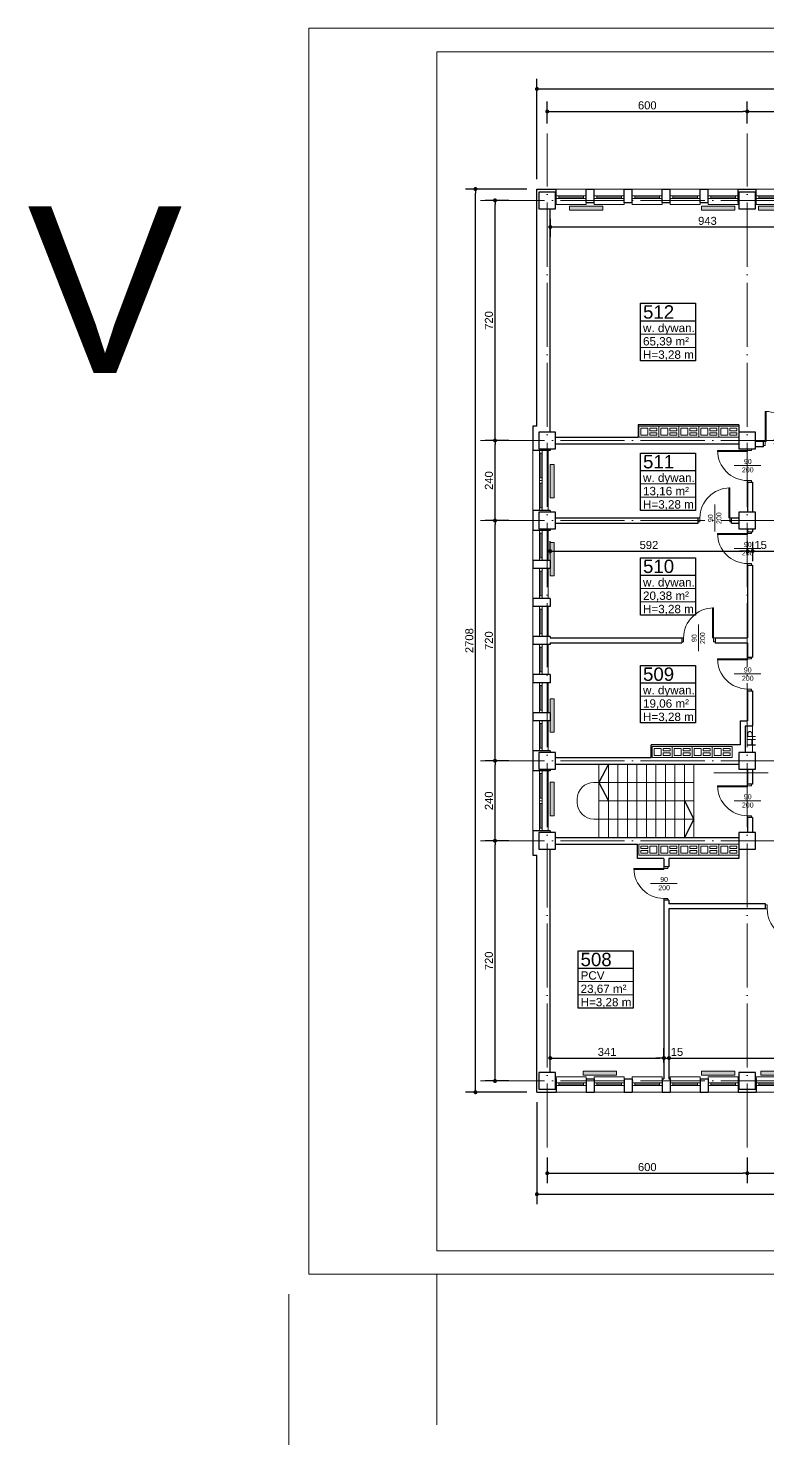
# Model space of a CAD drawing. Header units: millimetres. Extents: x 54 to 8480, y -22812 to 17434.
# Drawn here: x 76 to 2294, y 8628 to 12874 of the extents above; entities that cross this region are included whole.
import ezdxf

# ---------------------------------------------------------------- set-up
doc = ezdxf.new("R2010")
doc.units = ezdxf.units.MM
doc.linetypes.add('ACAD_ISO04W100', pattern=[30, 24, -3, 0, -3])
doc.layers.add('grzejniki', color=104, linetype='Continuous')
doc.layers.add('TABELKI PO UWAGACH', color=5, linetype='Continuous')
for name, color, linetype, lineweight in [('osie', 132, 'ACAD_ISO04W100', 0), ('PLATFORMA', 7, 'Continuous', 0), ('STOLARKA', 97, 'Continuous', 0), ('tabelki', 151, 'Continuous', 0), ('wymiary', 150, 'Continuous', 0)]:
    doc.layers.add(name, color=color, linetype=linetype, lineweight=lineweight)
doc.styles.get("Standard").update_dxf_attribs({"font": 'arial.ttf'})
doc.dimstyles.new('ISO-25', dxfattribs={"dimtxt": 24, "dimasz": 12, "dimexe": 30, "dimexo": 30, "dimgap": 6, "dimtad": 1, "dimdec": 0, "dimtxsty": 'Standard', "dimblk": 'DOT', "dimcen": 2.5, "dimadec": 0, "dimazin": 0, "dimtfac": 1, "dimtdec": 0, "dimtmove": 0, "dimatfit": 3, "dimldrblk": 'DOT', "dimfxl": 1, "dimarcsym": 0})

# ---------------------------------------------------------------- blocks, each defined once
blk = doc.blocks.new('A$C13771EA7')
at = {"color": 132, "linetype": 'ACAD_ISO04W100', "lineweight": 0, "ltscale": 8}
for p, q in [((31, -2874), (31, 166)), ((631, -2874), (631, 166)), ((1231, -2874), (1231, 166)), ((1831, -2874), (1831, 166)), ((2431, -2874), (2431, 166)), ((3031, -2874), (3031, 166)), ((3511, -2874), (3511, 166)), ((4111, -2874), (4111, 166)), ((-169, -34), (4311, -34)), ((-169, -754), (4311, -754)), ((-169, -994), (3231, -994)), ((3311, -1354), (4311, -1354)), ((-169, -1714), (3231, -1714)), ((-169, -1954), (4311, -1954)), ((-169, -2674), (4311, -2674))]:
    blk.add_line(p, q, dxfattribs=at)
blk = doc.blocks.new('A$C4DC22848')
at = {"layer": 'STOLARKA', "lineweight": 0}
for p, q in [((0, 0), (90, 0)), ((0, -40), (0, -46)), ((8, -24), (82, -24)), ((90, -46), (90, -40)), ((0, -46), (90, -46))]:
    blk.add_line(p, q, dxfattribs=at)
for points in [[(0, -20), (90, -20), (90, -28), (0, -28)], [(0, -28), (8, -28), (8, -20), (0, -20)], [(82, -28), (90, -28), (90, -20), (82, -20)]]:
    blk.add_lwpolyline(points, close=True, dxfattribs=at)
blk = doc.blocks.new('A$C326D3F87')
at = {"layer": 'STOLARKA', "lineweight": 0}
blk.add_line((50, -40), (50, 40), dxfattribs=at)
for points in [[(5, 0), (8, 0), (8, 90), (5, 90)], [(0, -12), (5, -12), (5, 0), (0, 0)], [(95, -12), (100, -12), (100, 0), (95, 0)]]:
    blk.add_lwpolyline(points, close=True, dxfattribs=at)
blk.add_arc((5, 0), 90, 0, 90, dxfattribs=at)
at = {"layer": 'STOLARKA', "lineweight": 0, "insert": (30.4, -37.7), "char_height": 15, "width": 74.399, "attachment_point": 1, "rotation": 90}
blk.add_mtext('\\pxqc;90\\P200', dxfattribs=at)
blk = doc.blocks.new('A$C2F3E3BB6')
at = {"layer": 'STOLARKA', "lineweight": 0}
for p, q in [((0, 40), (180, 40)), ((0, 0), (0, -6)), ((8, 16), (82, 16)), ((98, 16), (172, 16)), ((180, -6), (180, 0)), ((0, -6), (180, -6))]:
    blk.add_line(p, q, dxfattribs=at)
for points in [[(0, 20), (180, 20), (180, 12), (0, 12)], [(0, 12), (8, 12), (8, 20), (0, 20)], [(82, 12), (90, 12), (90, 20), (82, 20)], [(98, 12), (90, 12), (90, 20), (98, 20)], [(172, 12), (180, 12), (180, 20), (172, 20)]]:
    blk.add_lwpolyline(points, close=True, dxfattribs=at)
blk = doc.blocks.new('A$C1D836454')
at = {"color": 82, "lineweight": 0}
for points in [[(0, -16.5), (60, -16.5), (60, 16.5), (0, 16.5)], [(6, -10.5), (27, -10.5), (27, 10.5), (6, 10.5)], [(33, 3), (54, 3), (54, 10.5), (33, 10.5)], [(33, -3), (54, -3), (54, -10.5), (33, -10.5)]]:
    blk.add_lwpolyline(points, close=True, dxfattribs=at)
blk = doc.blocks.new('_Dot')
at = {"color": 0, "linetype": 'ByBlock', "lineweight": -2}
blk.add_line((-0.5, 0), (-1, 0), dxfattribs=at)
at = {"color": 0, "linetype": 'ByBlock', "lineweight": 0, "const_width": 0.5}
blk.add_lwpolyline([(-0.25, 0, 1), (0.25, 0, 1)], format="xyb", close=True, dxfattribs=at)
blk = doc.blocks.new('*D62')
at = {"layer": 'Defpoints', "color": 0, "linetype": 'Continuous', "lineweight": 0}
for p in [(2232.6, 12625.2), (1632.6, 12558.7), (2232.6, 12558.7)]:
    blk.add_point(p, dxfattribs=at)
at = {"layer": 'wymiary', "color": 0, "linetype": 'Continuous', "lineweight": -2}
for p, q in [((1632.6, 12588.7), (1632.6, 12655.2)), ((2232.6, 12588.7), (2232.6, 12655.2)), ((1644.6, 12625.2), (2220.6, 12625.2))]:
    blk.add_line(p, q, dxfattribs=at)
at = {"layer": 'wymiary', "color": 0, "linetype": 'Continuous', "lineweight": -2, "xscale": 12, "yscale": 12, "zscale": 12, "rotation": 180}
blk.add_blockref('_Dot', (1632.6, 12625.2), dxfattribs=at)
at = {"layer": 'wymiary', "color": 0, "linetype": 'Continuous', "lineweight": -2, "xscale": 12, "yscale": 12, "zscale": 12}
blk.add_blockref('_Dot', (2232.6, 12625.2), dxfattribs=at)
at = {"layer": 'wymiary', "color": 0, "linetype": 'Continuous', "lineweight": 0, "insert": (1932.6, 12643.4), "char_height": 24, "attachment_point": 5}
blk.add_mtext('600', dxfattribs=at)
blk = doc.blocks.new('*D63')
at = {"layer": 'Defpoints', "color": 0, "linetype": 'Continuous', "lineweight": 0}
for p in [(2832.6, 12625.2), (2232.6, 12558.7), (2832.6, 12558.7)]:
    blk.add_point(p, dxfattribs=at)
at = {"layer": 'wymiary', "color": 0, "linetype": 'Continuous', "lineweight": -2}
for p, q in [((2232.6, 12588.7), (2232.6, 12655.2)), ((2832.6, 12588.7), (2832.6, 12655.2)), ((2244.6, 12625.2), (2820.6, 12625.2))]:
    blk.add_line(p, q, dxfattribs=at)
at = {"layer": 'wymiary', "color": 0, "linetype": 'Continuous', "lineweight": -2, "xscale": 12, "yscale": 12, "zscale": 12, "rotation": 180}
blk.add_blockref('_Dot', (2232.6, 12625.2), dxfattribs=at)
at = {"layer": 'wymiary', "color": 0, "linetype": 'Continuous', "lineweight": -2, "xscale": 12, "yscale": 12, "zscale": 12}
blk.add_blockref('_Dot', (2832.6, 12625.2), dxfattribs=at)
at = {"layer": 'wymiary', "color": 0, "linetype": 'Continuous', "lineweight": 0, "insert": (2532.6, 12643.4), "char_height": 24, "attachment_point": 5}
blk.add_mtext('600', dxfattribs=at)
blk = doc.blocks.new('*D69')
at = {"layer": 'Defpoints', "color": 0, "linetype": 'Continuous', "lineweight": 0}
for p in [(1475.9, 10438.7), (1547.6, 10438.7), (1547.6, 9718.7)]:
    blk.add_point(p, dxfattribs=at)
at = {"layer": 'wymiary', "color": 0, "linetype": 'Continuous', "lineweight": -2}
for p, q in [((1517.6, 10438.7), (1445.9, 10438.7)), ((1475.9, 9730.7), (1475.9, 10426.7)), ((1517.6, 9718.7), (1445.9, 9718.7))]:
    blk.add_line(p, q, dxfattribs=at)
at = {"layer": 'wymiary', "color": 0, "linetype": 'Continuous', "lineweight": -2, "xscale": 12, "yscale": 12, "zscale": 12}
for p, rotation in [((1475.9, 10438.7), 90), ((1475.9, 9718.7), 270)]:
    blk.add_blockref('_Dot', p, dxfattribs=dict(at, rotation=rotation))
at = {"layer": 'wymiary', "color": 0, "linetype": 'Continuous', "lineweight": 0, "insert": (1457.6, 10078.7), "char_height": 24, "attachment_point": 5, "rotation": 90}
blk.add_mtext('720', dxfattribs=at)
blk = doc.blocks.new('*D70')
at = {"layer": 'Defpoints', "color": 0, "linetype": 'Continuous', "lineweight": 0}
for p in [(1475.9, 10678.7), (1547.6, 10678.7), (1547.6, 10438.7)]:
    blk.add_point(p, dxfattribs=at)
at = {"layer": 'wymiary', "color": 0, "linetype": 'Continuous', "lineweight": -2}
for p, q in [((1517.6, 10678.7), (1445.9, 10678.7)), ((1475.9, 10450.7), (1475.9, 10666.7)), ((1517.6, 10438.7), (1445.9, 10438.7))]:
    blk.add_line(p, q, dxfattribs=at)
at = {"layer": 'wymiary', "color": 0, "linetype": 'Continuous', "lineweight": -2, "xscale": 12, "yscale": 12, "zscale": 12}
for p, rotation in [((1475.9, 10678.7), 90), ((1475.9, 10438.7), 270)]:
    blk.add_blockref('_Dot', p, dxfattribs=dict(at, rotation=rotation))
at = {"layer": 'wymiary', "color": 0, "linetype": 'Continuous', "lineweight": 0, "insert": (1457.6, 10558.7), "char_height": 24, "attachment_point": 5, "rotation": 90}
blk.add_mtext('240', dxfattribs=at)
blk = doc.blocks.new('*D71')
at = {"layer": 'Defpoints', "color": 0, "linetype": 'Continuous', "lineweight": 0}
for p in [(1475.9, 11398.7), (1547.6, 11398.7), (1547.6, 10678.7)]:
    blk.add_point(p, dxfattribs=at)
at = {"layer": 'wymiary', "color": 0, "linetype": 'Continuous', "lineweight": -2}
for p, q in [((1517.6, 11398.7), (1445.9, 11398.7)), ((1475.9, 10690.7), (1475.9, 11386.7)), ((1517.6, 10678.7), (1445.9, 10678.7))]:
    blk.add_line(p, q, dxfattribs=at)
at = {"layer": 'wymiary', "color": 0, "linetype": 'Continuous', "lineweight": -2, "xscale": 12, "yscale": 12, "zscale": 12}
for p, rotation in [((1475.9, 11398.7), 90), ((1475.9, 10678.7), 270)]:
    blk.add_blockref('_Dot', p, dxfattribs=dict(at, rotation=rotation))
at = {"layer": 'wymiary', "color": 0, "linetype": 'Continuous', "lineweight": 0, "insert": (1457.6, 11038.7), "char_height": 24, "attachment_point": 5, "rotation": 90}
blk.add_mtext('720', dxfattribs=at)
blk = doc.blocks.new('*D45')
at = {"layer": 'Defpoints', "color": 0, "linetype": 'Continuous', "lineweight": 0}
for p in [(1475.9, 11638.7), (1547.6, 11638.7), (1547.6, 11398.7)]:
    blk.add_point(p, dxfattribs=at)
at = {"layer": 'wymiary', "color": 0, "linetype": 'Continuous', "lineweight": -2}
for p, q in [((1517.6, 11638.7), (1445.9, 11638.7)), ((1475.9, 11410.7), (1475.9, 11626.7)), ((1517.6, 11398.7), (1445.9, 11398.7))]:
    blk.add_line(p, q, dxfattribs=at)
at = {"layer": 'wymiary', "color": 0, "linetype": 'Continuous', "lineweight": -2, "xscale": 12, "yscale": 12, "zscale": 12}
for p, rotation in [((1475.9, 11638.7), 90), ((1475.9, 11398.7), 270)]:
    blk.add_blockref('_Dot', p, dxfattribs=dict(at, rotation=rotation))
at = {"layer": 'wymiary', "color": 0, "linetype": 'Continuous', "lineweight": 0, "insert": (1457.6, 11518.7), "char_height": 24, "attachment_point": 5, "rotation": 90}
blk.add_mtext('240', dxfattribs=at)
blk = doc.blocks.new('*D46')
at = {"layer": 'Defpoints', "color": 0, "linetype": 'Continuous', "lineweight": 0}
for p in [(1475.9, 12358.7), (1547.6, 12358.7), (1547.6, 11638.7)]:
    blk.add_point(p, dxfattribs=at)
at = {"layer": 'wymiary', "color": 0, "linetype": 'Continuous', "lineweight": -2}
for p, q in [((1517.6, 12358.7), (1445.9, 12358.7)), ((1475.9, 11650.7), (1475.9, 12346.7)), ((1517.6, 11638.7), (1445.9, 11638.7))]:
    blk.add_line(p, q, dxfattribs=at)
at = {"layer": 'wymiary', "color": 0, "linetype": 'Continuous', "lineweight": -2, "xscale": 12, "yscale": 12, "zscale": 12}
for p, rotation in [((1475.9, 12358.7), 90), ((1475.9, 11638.7), 270)]:
    blk.add_blockref('_Dot', p, dxfattribs=dict(at, rotation=rotation))
at = {"layer": 'wymiary', "color": 0, "linetype": 'Continuous', "lineweight": 0, "insert": (1457.6, 11998.7), "char_height": 24, "attachment_point": 5, "rotation": 90}
blk.add_mtext('720', dxfattribs=at)
blk = doc.blocks.new('*D51')
at = {"layer": 'Defpoints', "color": 0, "linetype": 'Continuous', "lineweight": 0}
for p in [(1632.6, 9518.7), (2232.6, 9518.7), (2232.6, 9441.9)]:
    blk.add_point(p, dxfattribs=at)
at = {"layer": 'wymiary', "color": 0, "linetype": 'Continuous', "lineweight": -2}
for p, q in [((1632.6, 9488.7), (1632.6, 9411.9)), ((2232.6, 9488.7), (2232.6, 9411.9)), ((1644.6, 9441.9), (2220.6, 9441.9))]:
    blk.add_line(p, q, dxfattribs=at)
at = {"layer": 'wymiary', "color": 0, "linetype": 'Continuous', "lineweight": -2, "xscale": 12, "yscale": 12, "zscale": 12, "rotation": 180}
blk.add_blockref('_Dot', (1632.6, 9441.9), dxfattribs=at)
at = {"layer": 'wymiary', "color": 0, "linetype": 'Continuous', "lineweight": -2, "xscale": 12, "yscale": 12, "zscale": 12}
blk.add_blockref('_Dot', (2232.6, 9441.9), dxfattribs=at)
at = {"layer": 'wymiary', "color": 0, "linetype": 'Continuous', "lineweight": 0, "insert": (1932.6, 9460.2), "char_height": 24, "attachment_point": 5}
blk.add_mtext('600', dxfattribs=at)
blk = doc.blocks.new('*D52')
at = {"layer": 'Defpoints', "color": 0, "linetype": 'Continuous', "lineweight": 0}
for p in [(2232.6, 9518.7), (2832.6, 9518.7), (2832.6, 9441.9)]:
    blk.add_point(p, dxfattribs=at)
at = {"layer": 'wymiary', "color": 0, "linetype": 'Continuous', "lineweight": -2}
for p, q in [((2232.6, 9488.7), (2232.6, 9411.9)), ((2832.6, 9488.7), (2832.6, 9411.9)), ((2244.6, 9441.9), (2820.6, 9441.9))]:
    blk.add_line(p, q, dxfattribs=at)
at = {"layer": 'wymiary', "color": 0, "linetype": 'Continuous', "lineweight": -2, "xscale": 12, "yscale": 12, "zscale": 12, "rotation": 180}
blk.add_blockref('_Dot', (2232.6, 9441.9), dxfattribs=at)
at = {"layer": 'wymiary', "color": 0, "linetype": 'Continuous', "lineweight": -2, "xscale": 12, "yscale": 12, "zscale": 12}
blk.add_blockref('_Dot', (2832.6, 9441.9), dxfattribs=at)
at = {"layer": 'wymiary', "color": 0, "linetype": 'Continuous', "lineweight": 0, "insert": (2532.6, 9460.2), "char_height": 24, "attachment_point": 5}
blk.add_mtext('600', dxfattribs=at)
blk = doc.blocks.new('*D58')
at = {"layer": 'Defpoints', "color": 0, "linetype": 'Continuous', "lineweight": 0}
for p in [(1601.6, 9684.7), (5743.6, 9684.7), (5743.6, 9379)]:
    blk.add_point(p, dxfattribs=at)
at = {"layer": 'wymiary', "color": 0, "linetype": 'Continuous', "lineweight": -2}
for p, q in [((1601.6, 9654.7), (1601.6, 9349)), ((5743.6, 9654.7), (5743.6, 9349)), ((1613.6, 9379), (5731.6, 9379))]:
    blk.add_line(p, q, dxfattribs=at)
at = {"layer": 'wymiary', "color": 0, "linetype": 'Continuous', "lineweight": -2, "xscale": 12, "yscale": 12, "zscale": 12, "rotation": 180}
blk.add_blockref('_Dot', (1601.6, 9379), dxfattribs=at)
at = {"layer": 'wymiary', "color": 0, "linetype": 'Continuous', "lineweight": -2, "xscale": 12, "yscale": 12, "zscale": 12}
blk.add_blockref('_Dot', (5743.6, 9379), dxfattribs=at)
at = {"layer": 'wymiary', "color": 0, "linetype": 'Continuous', "lineweight": 0, "insert": (3672.6, 9397.1), "char_height": 24, "attachment_point": 5}
blk.add_mtext('4142', dxfattribs=at)
blk = doc.blocks.new('*D60')
at = {"layer": 'Defpoints', "color": 0, "linetype": 'Continuous', "lineweight": 0}
for p in [(5743.6, 12692.8), (1601.6, 12392.7), (5743.6, 12392.7)]:
    blk.add_point(p, dxfattribs=at)
at = {"layer": 'wymiary', "color": 0, "linetype": 'Continuous', "lineweight": -2}
for p, q in [((1601.6, 12422.7), (1601.6, 12722.8)), ((5743.6, 12422.7), (5743.6, 12722.8)), ((1613.6, 12692.8), (5731.6, 12692.8))]:
    blk.add_line(p, q, dxfattribs=at)
at = {"layer": 'wymiary', "color": 0, "linetype": 'Continuous', "lineweight": -2, "xscale": 12, "yscale": 12, "zscale": 12, "rotation": 180}
blk.add_blockref('_Dot', (1601.6, 12692.8), dxfattribs=at)
at = {"layer": 'wymiary', "color": 0, "linetype": 'Continuous', "lineweight": -2, "xscale": 12, "yscale": 12, "zscale": 12}
blk.add_blockref('_Dot', (5743.6, 12692.8), dxfattribs=at)
at = {"layer": 'wymiary', "color": 0, "linetype": 'Continuous', "lineweight": 0, "insert": (3672.6, 12710.9), "char_height": 24, "attachment_point": 5}
blk.add_mtext('4142', dxfattribs=at)
blk = doc.blocks.new('*D61')
at = {"layer": 'Defpoints', "color": 0, "linetype": 'Continuous', "lineweight": 0}
for p in [(1417.2, 12392.7), (1601.6, 12392.7), (1601.6, 9684.7)]:
    blk.add_point(p, dxfattribs=at)
at = {"layer": 'wymiary', "color": 0, "linetype": 'Continuous', "lineweight": -2}
for p, q in [((1571.6, 12392.7), (1387.2, 12392.7)), ((1417.2, 9696.7), (1417.2, 12380.7)), ((1571.6, 9684.7), (1387.2, 9684.7))]:
    blk.add_line(p, q, dxfattribs=at)
at = {"layer": 'wymiary', "color": 0, "linetype": 'Continuous', "lineweight": -2, "xscale": 12, "yscale": 12, "zscale": 12}
for p, rotation in [((1417.2, 12392.7), 90), ((1417.2, 9684.7), 270)]:
    blk.add_blockref('_Dot', p, dxfattribs=dict(at, rotation=rotation))
at = {"layer": 'wymiary', "color": 0, "linetype": 'Continuous', "lineweight": 0, "insert": (1398.9, 11038.7), "char_height": 24, "attachment_point": 5, "rotation": 90}
blk.add_mtext('2708', dxfattribs=at)
blk = doc.blocks.new('*D345')
at = {"layer": 'Defpoints', "color": 0, "linetype": 'Continuous', "lineweight": 0}
for p in [(1641.6, 12333.7), (2584.6, 12333.7), (2584.6, 12278.9)]:
    blk.add_point(p, dxfattribs=at)
at = {"layer": 'wymiary', "color": 0, "linetype": 'Continuous', "lineweight": -2}
for p, q in [((1641.6, 12303.7), (1641.6, 12248.9)), ((1653.6, 12278.9), (2572.6, 12278.9)), ((2584.6, 12303.7), (2584.6, 12248.9))]:
    blk.add_line(p, q, dxfattribs=at)
at = {"layer": 'wymiary', "color": 0, "linetype": 'Continuous', "lineweight": -2, "xscale": 12, "yscale": 12, "zscale": 12, "rotation": 180}
blk.add_blockref('_Dot', (1641.6, 12278.9), dxfattribs=at)
at = {"layer": 'wymiary', "color": 0, "linetype": 'Continuous', "lineweight": -2, "xscale": 12, "yscale": 12, "zscale": 12}
blk.add_blockref('_Dot', (2584.6, 12278.9), dxfattribs=at)
at = {"layer": 'wymiary', "color": 0, "linetype": 'Continuous', "lineweight": 0, "insert": (2113.1, 12297.1), "char_height": 24, "attachment_point": 5}
blk.add_mtext('943', dxfattribs=at)
blk = doc.blocks.new('*D414')
at = {"layer": 'Defpoints', "color": 0, "linetype": 'Continuous', "lineweight": 0}
for p in [(1982.6, 9787.2), (1641.6, 9743.7), (1982.6, 9743.7)]:
    blk.add_point(p, dxfattribs=at)
at = {"layer": 'wymiary', "color": 0, "linetype": 'Continuous', "lineweight": -2}
for p, q in [((1641.6, 9773.7), (1641.6, 9817.2)), ((1982.6, 9773.7), (1982.6, 9817.2)), ((1653.6, 9787.2), (1970.6, 9787.2))]:
    blk.add_line(p, q, dxfattribs=at)
at = {"layer": 'wymiary', "color": 0, "linetype": 'Continuous', "lineweight": -2, "xscale": 12, "yscale": 12, "zscale": 12, "rotation": 180}
blk.add_blockref('_Dot', (1641.6, 9787.2), dxfattribs=at)
at = {"layer": 'wymiary', "color": 0, "linetype": 'Continuous', "lineweight": -2, "xscale": 12, "yscale": 12, "zscale": 12}
blk.add_blockref('_Dot', (1982.6, 9787.2), dxfattribs=at)
at = {"layer": 'wymiary', "color": 0, "linetype": 'Continuous', "lineweight": 0, "insert": (1812.1, 9805.5), "char_height": 24, "attachment_point": 5}
blk.add_mtext('341', dxfattribs=at)
blk = doc.blocks.new('*D415')
at = {"layer": 'Defpoints', "color": 0, "linetype": 'Continuous', "lineweight": 0}
for p in [(1997.6, 9787.2), (1997.6, 9787.2), (1982.6, 9743.7)]:
    blk.add_point(p, dxfattribs=at)
at = {"layer": 'wymiary', "color": 0, "linetype": 'Continuous', "lineweight": -2}
for p, q in [((1982.6, 9773.7), (1982.6, 9817.2)), ((1970.6, 9787.2), (1958.6, 9787.2)), ((1982.6, 9787.2), (1997.6, 9787.2)), ((2009.6, 9787.2), (2021.6, 9787.2))]:
    blk.add_line(p, q, dxfattribs=at)
at = {"layer": 'wymiary', "color": 0, "linetype": 'Continuous', "lineweight": -2, "xscale": 12, "yscale": 12, "zscale": 12}
blk.add_blockref('_Dot', (1982.6, 9787.2), dxfattribs=at)
at = {"layer": 'wymiary', "color": 0, "linetype": 'Continuous', "lineweight": -2, "xscale": 12, "yscale": 12, "zscale": 12, "rotation": 180}
blk.add_blockref('_Dot', (1997.6, 9787.2), dxfattribs=at)
at = {"layer": 'wymiary', "color": 0, "linetype": 'Continuous', "lineweight": 0, "insert": (2021.6, 9805.5), "char_height": 24, "attachment_point": 5}
blk.add_mtext('15', dxfattribs=at)
blk = doc.blocks.new('*D416')
at = {"layer": 'Defpoints', "color": 0, "linetype": 'Continuous', "lineweight": 0}
for p in [(1997.6, 9787.2), (2825.1, 9787.2), (2825.1, 9787.2)]:
    blk.add_point(p, dxfattribs=at)
at = {"layer": 'wymiary', "color": 0, "linetype": 'Continuous', "lineweight": -2}
blk.add_line((2009.6, 9787.2), (2813.1, 9787.2), dxfattribs=at)
at = {"layer": 'wymiary', "color": 0, "linetype": 'Continuous', "lineweight": -2, "xscale": 12, "yscale": 12, "zscale": 12, "rotation": 180}
blk.add_blockref('_Dot', (1997.6, 9787.2), dxfattribs=at)
at = {"layer": 'wymiary', "color": 0, "linetype": 'Continuous', "lineweight": -2, "xscale": 12, "yscale": 12, "zscale": 12}
blk.add_blockref('_Dot', (2825.1, 9787.2), dxfattribs=at)
at = {"layer": 'wymiary', "color": 0, "linetype": 'Continuous', "lineweight": 0, "insert": (2411.3, 9805.5), "char_height": 24, "attachment_point": 5}
blk.add_mtext('828', dxfattribs=at)
blk = doc.blocks.new('*D549')
at = {"layer": 'Defpoints', "color": 0, "linetype": 'Continuous', "lineweight": 0}
for p in [(2233.6, 11307.1), (1641.6, 11266.7), (2233.6, 11264.7)]:
    blk.add_point(p, dxfattribs=at)
at = {"layer": 'wymiary', "color": 0, "linetype": 'Continuous', "lineweight": -2}
for p, q in [((1641.6, 11296.7), (1641.6, 11337.1)), ((1653.6, 11307.1), (2221.6, 11307.1)), ((2233.6, 11294.7), (2233.6, 11337.1))]:
    blk.add_line(p, q, dxfattribs=at)
at = {"layer": 'wymiary', "color": 0, "linetype": 'Continuous', "lineweight": -2, "xscale": 12, "yscale": 12, "zscale": 12, "rotation": 180}
blk.add_blockref('_Dot', (1641.6, 11307.1), dxfattribs=at)
at = {"layer": 'wymiary', "color": 0, "linetype": 'Continuous', "lineweight": -2, "xscale": 12, "yscale": 12, "zscale": 12}
blk.add_blockref('_Dot', (2233.6, 11307.1), dxfattribs=at)
at = {"layer": 'wymiary', "color": 0, "linetype": 'Continuous', "lineweight": 0, "insert": (1937.6, 11325.4), "char_height": 24, "attachment_point": 5}
blk.add_mtext('592', dxfattribs=at)
blk = doc.blocks.new('*D550')
at = {"layer": 'Defpoints', "color": 0, "linetype": 'Continuous', "lineweight": 0}
for p in [(2248.6, 11364.7), (2248.6, 11307.1), (2233.6, 11264.7)]:
    blk.add_point(p, dxfattribs=at)
at = {"layer": 'wymiary', "color": 0, "linetype": 'Continuous', "lineweight": -2}
for p, q in [((2221.6, 11307.1), (2209.6, 11307.1)), ((2233.6, 11294.7), (2233.6, 11337.1)), ((2233.6, 11307.1), (2248.6, 11307.1)), ((2248.6, 11334.7), (2248.6, 11277.1)), ((2260.6, 11307.1), (2272.6, 11307.1))]:
    blk.add_line(p, q, dxfattribs=at)
at = {"layer": 'wymiary', "color": 0, "linetype": 'Continuous', "lineweight": -2, "xscale": 12, "yscale": 12, "zscale": 12}
blk.add_blockref('_Dot', (2233.6, 11307.1), dxfattribs=at)
at = {"layer": 'wymiary', "color": 0, "linetype": 'Continuous', "lineweight": -2, "xscale": 12, "yscale": 12, "zscale": 12, "rotation": 180}
blk.add_blockref('_Dot', (2248.6, 11307.1), dxfattribs=at)
at = {"layer": 'wymiary', "color": 0, "linetype": 'Continuous', "lineweight": 0, "insert": (2272.6, 11325.4), "char_height": 24, "attachment_point": 5}
blk.add_mtext('15', dxfattribs=at)
blk = doc.blocks.new('*D551')
at = {"layer": 'Defpoints', "color": 0, "linetype": 'Continuous', "lineweight": 0}
for p in [(2248.6, 11364.7), (2452.6, 11307.1), (2452.6, 11307.1)]:
    blk.add_point(p, dxfattribs=at)
at = {"layer": 'wymiary', "color": 0, "linetype": 'Continuous', "lineweight": -2}
for p, q in [((2248.6, 11334.7), (2248.6, 11277.1)), ((2260.6, 11307.1), (2440.6, 11307.1))]:
    blk.add_line(p, q, dxfattribs=at)
at = {"layer": 'wymiary', "color": 0, "linetype": 'Continuous', "lineweight": -2, "xscale": 12, "yscale": 12, "zscale": 12, "rotation": 180}
blk.add_blockref('_Dot', (2248.6, 11307.1), dxfattribs=at)
at = {"layer": 'wymiary', "color": 0, "linetype": 'Continuous', "lineweight": -2, "xscale": 12, "yscale": 12, "zscale": 12}
blk.add_blockref('_Dot', (2452.6, 11307.1), dxfattribs=at)
at = {"layer": 'wymiary', "color": 0, "linetype": 'Continuous', "lineweight": 0, "insert": (2350.6, 11325.4), "char_height": 24, "attachment_point": 5}
blk.add_mtext('204', dxfattribs=at)
blk = doc.blocks.new('A$C508466D2')
at = {"layer": 'grzejniki', "linetype": 'Continuous', "lineweight": 0}
blk.add_hatch(color=256, dxfattribs=at).paths.add_polyline_path([(-50, -12), (50, -12), (50, 0), (-50, 0)])
blk.add_lwpolyline([(-50, -12), (50, -12), (50, 0), (-50, 0)], close=True, dxfattribs=at)

msp = doc.modelspace()

# ---------------------------------------------------------------- linework, layer by layer
at = {"lineweight": 30}
for p, q in [((1601.6, 12392.7), (1659.6, 12392.7)), ((1601.6, 11681.7), (1601.6, 12392.7)), ((1659.6, 12352.7), (1659.6, 12392.7)), ((1749.6, 12352.7), (1749.6, 12392.7)), ((1749.6, 12392.7), (1773.6, 12392.7)), ((1773.6, 12352.7), (1773.6, 12392.7)), ((1863.6, 12392.7), (1887.6, 12392.7)), ((1863.6, 12352.7), (1863.6, 12392.7)), ((1887.6, 12352.7), (1887.6, 12392.7)), ((1977.6, 12392.7), (2001.6, 12392.7)), ((1977.6, 12352.7), (1977.6, 12392.7)), ((2001.6, 12352.7), (2001.6, 12392.7)), ((2091.6, 12392.7), (2115.6, 12392.7)), ((2091.6, 12352.7), (2091.6, 12392.7)), ((2115.6, 12352.7), (2115.6, 12392.7)), ((2205.6, 12352.7), (2205.6, 12392.7)), ((2205.6, 12392.7), (2259.6, 12392.7)), ((2259.6, 12352.7), (2259.6, 12392.7)), ((1641.6, 11663.7), (1641.6, 12333.7)), ((1659.6, 12352.7), (1657.6, 12352.7)), ((1749.6, 12352.7), (1773.6, 12352.7)), ((1863.6, 12352.7), (1887.6, 12352.7)), ((1977.6, 12352.7), (2001.6, 12352.7)), ((2091.6, 12352.7), (2115.6, 12352.7)), ((2205.6, 12352.7), (2207.6, 12352.7)), ((2259.6, 12352.7), (2257.6, 12352.7)), ((1601.6, 11681.7), (1589.6, 11681.7)), ((1589.6, 11681.7), (1589.6, 11608.7)), ((2207.6, 11686.2), (1905.6, 11686.2)), ((1905.6, 11686.2), (1905.6, 11648.7)), ((2207.6, 11686.2), (2207.6, 11663.7)), ((1657.6, 11648.7), (1905.6, 11648.7)), ((2281.6, 11635.7), (2257.6, 11635.7)), ((2281.6, 11619.7), (2281.6, 11635.7)), ((1641.6, 11608.7), (1589.6, 11608.7)), ((1641.6, 11613.7), (1641.6, 11608.7)), ((1657.6, 11628.7), (2207.6, 11628.7)), ((2281.6, 11619.7), (2257.6, 11619.7)), ((2233.6, 11513.7), (2233.6, 11423.7)), ((2233.6, 11513.7), (2248.6, 11513.7)), ((2248.6, 11513.7), (2248.6, 11423.7)), ((1589.6, 11428.7), (1589.6, 11368.7)), ((1641.6, 11428.7), (1589.6, 11428.7)), ((1641.6, 11428.7), (1641.6, 11423.7)), ((1657.6, 11406.4), (2085.6, 11406.4)), ((1657.6, 11391), (2085.6, 11391)), ((2085.6, 11391), (2085.6, 11406.4)), ((2185.6, 11391), (2185.6, 11406.4)), ((2185.6, 11406.4), (2207.6, 11406.4)), ((2185.6, 11391), (2207.6, 11391)), ((1641.6, 11368.7), (1589.6, 11368.7)), ((1641.6, 11373.7), (1641.6, 11368.7)), ((2233.6, 11373.7), (2233.6, 11364.7)), ((2233.6, 11364.7), (2248.6, 11364.7)), ((2248.6, 11373.7), (2248.6, 11364.7)), ((1589.6, 11278.7), (1589.6, 11254.7)), ((1641.6, 11278.7), (1589.6, 11278.7)), ((1641.6, 11254.7), (1589.6, 11254.7)), ((1641.6, 11278.7), (1641.6, 11254.7)), ((2233.6, 11264.7), (2248.6, 11264.7)), ((2233.6, 11264.7), (2233.6, 11046.7)), ((2248.6, 11264.7), (2248.6, 10988.7)), ((1589.6, 11164.7), (1589.6, 11140.7)), ((1641.6, 11164.7), (1589.6, 11164.7)), ((1641.6, 11140.7), (1589.6, 11140.7)), ((1641.6, 11164.7), (1641.6, 11140.7)), ((1589.6, 11050.7), (1589.6, 11026.7)), ((1641.6, 11050.7), (1589.6, 11050.7)), ((1641.6, 11050.7), (1641.6, 11046.7)), ((1641.6, 11046.7), (2036.6, 11046.7)), ((2036.6, 11046.7), (2036.6, 11031.7)), ((2136.6, 11046.7), (2136.6, 11031.7)), ((2136.6, 11046.7), (2233.6, 11046.7)), ((1641.6, 11026.7), (1589.6, 11026.7)), ((1641.6, 11031.7), (2036.6, 11031.7)), ((1641.6, 11031.7), (1641.6, 11026.7)), ((2136.6, 11031.7), (2233.6, 11031.7)), ((2233.6, 11031.7), (2233.6, 10988.7)), ((2233.6, 10988.7), (2248.6, 10988.7)), ((1589.6, 10936.7), (1589.6, 10912.7)), ((1641.6, 10936.7), (1589.6, 10936.7)), ((1641.6, 10936.7), (1641.6, 10912.7)), ((1641.6, 10912.7), (1589.6, 10912.7)), ((2233.6, 10888.7), (2248.6, 10888.7)), ((2233.6, 10888.7), (2233.6, 10798.7)), ((2248.6, 10888.7), (2248.6, 10783.7)), ((1589.6, 10822.7), (1589.6, 10798.7)), ((1641.6, 10822.7), (1589.6, 10822.7)), ((1641.6, 10798.7), (1589.6, 10798.7)), ((1641.6, 10822.7), (1641.6, 10798.7)), ((2211.6, 10798.7), (2211.6, 10726.2)), ((2211.6, 10798.7), (2233.6, 10798.7)), ((2226.6, 10783.7), (2226.6, 10703.7)), ((2226.6, 10783.7), (2248.6, 10783.7)), ((1589.6, 10708.7), (1589.6, 10648.7)), ((1641.6, 10708.7), (1589.6, 10708.7)), ((1641.6, 10708.7), (1641.6, 10703.7)), ((1944.6, 10688.7), (1944.6, 10726.2)), ((2211.6, 10726.2), (1944.6, 10726.2)), ((1657.6, 10688.7), (1944.6, 10688.7)), ((1657.6, 10668.7), (2207.6, 10668.7)), ((1816.1, 10668.7), (1787.6, 10613.7)), ((1641.6, 10648.7), (1589.6, 10648.7)), ((1641.6, 10653.7), (1641.6, 10648.7)), ((2233.6, 10653.7), (2233.6, 10608.7)), ((2248.6, 10653.7), (2248.6, 10608.7)), ((1787.6, 10613.7), (1816.1, 10558.7)), ((2248.6, 10608.7), (2233.6, 10608.7)), ((2044.1, 10558.7), (2072.6, 10503.7)), ((2072.6, 10503.7), (2044.1, 10448.7)), ((2248.6, 10508.7), (2233.6, 10508.7)), ((2233.6, 10508.7), (2233.6, 10463.7)), ((2248.6, 10508.7), (2248.6, 10463.7)), ((1589.6, 10468.7), (1589.6, 10395.7)), ((1641.6, 10468.7), (1589.6, 10468.7)), ((1641.6, 10468.7), (1641.6, 10463.7)), ((1657.6, 10448.7), (2207.6, 10448.7)), ((1641.6, 9743.7), (1641.6, 10413.7)), ((1657.6, 10428.7), (1903.6, 10428.7)), ((1903.6, 10385.7), (1903.6, 10428.7)), ((2207.6, 10413.7), (2207.6, 10385.7)), ((1589.6, 10395.7), (1601.6, 10395.7)), ((1601.6, 9684.7), (1601.6, 10395.7)), ((1982.6, 10385.7), (1903.6, 10385.7)), ((1982.6, 10385.7), (1982.6, 10360.7)), ((1997.6, 10385.7), (1997.6, 10360.7)), ((2207.6, 10385.7), (1997.6, 10385.7)), ((1997.6, 10360.7), (1982.6, 10360.7)), ((1997.6, 10260.7), (1982.6, 10260.7)), ((1982.6, 10260.7), (1982.6, 9724.7)), ((1997.6, 10260.7), (1997.6, 10249.2)), ((2287.6, 10249.2), (1997.6, 10249.2)), ((1997.6, 10234.2), (1997.6, 9724.7)), ((2287.6, 10234.2), (1997.6, 10234.2)), ((2287.6, 10234.2), (2287.6, 10249.2)), ((1659.6, 9724.7), (1657.6, 9724.7)), ((1659.6, 9724.7), (1659.6, 9684.7)), ((1749.6, 9724.7), (1749.6, 9684.7)), ((1749.6, 9724.7), (1773.6, 9724.7)), ((1773.6, 9724.7), (1773.6, 9684.7)), ((1863.6, 9724.7), (1887.6, 9724.7)), ((1863.6, 9724.7), (1863.6, 9684.7)), ((1887.6, 9724.7), (1887.6, 9684.7)), ((1977.6, 9724.7), (1982.6, 9724.7)), ((1977.6, 9724.7), (1977.6, 9684.7)), ((1997.6, 9724.7), (2001.6, 9724.7)), ((2001.6, 9724.7), (2001.6, 9684.7)), ((2091.6, 9724.7), (2115.6, 9724.7)), ((2091.6, 9724.7), (2091.6, 9684.7)), ((2115.6, 9724.7), (2115.6, 9684.7)), ((2205.6, 9724.7), (2205.6, 9684.7)), ((2205.6, 9724.7), (2207.6, 9724.7)), ((2259.6, 9724.7), (2257.6, 9724.7)), ((2259.6, 9724.7), (2259.6, 9684.7)), ((1601.6, 9684.7), (1659.6, 9684.7)), ((1749.6, 9684.7), (1773.6, 9684.7)), ((1863.6, 9684.7), (1887.6, 9684.7)), ((1977.6, 9684.7), (2001.6, 9684.7)), ((2091.6, 9684.7), (2115.6, 9684.7)), ((2205.6, 9684.7), (2259.6, 9684.7))]:
    msp.add_line(p, q, dxfattribs=at)
at = {"lineweight": 0}
for p, q in [((1787.6, 10668.7), (1787.6, 10448.7)), ((1816.1, 10668.7), (1816.1, 10448.7)), ((1844.6, 10668.7), (1844.6, 10448.7)), ((1873.1, 10668.7), (1873.1, 10448.7)), ((1901.6, 10668.7), (1901.6, 10448.7)), ((1930.1, 10668.7), (1930.1, 10448.7)), ((1958.6, 10668.7), (1958.6, 10448.7)), ((1987.1, 10668.7), (1987.1, 10448.7)), ((2015.6, 10668.7), (2015.6, 10448.7)), ((2044.1, 10668.7), (2044.1, 10448.7)), ((2072.6, 10668.7), (2072.6, 10448.7)), ((2072.6, 10613.7), (1772.6, 10613.7)), ((1722.6, 10563.7), (1722.6, 10553.7)), ((1787.6, 10558.7), (2072.6, 10558.7)), ((2072.6, 10503.7), (1772.6, 10503.7))]:
    msp.add_line(p, q, dxfattribs=at)
at = {"lineweight": 30}
for points in [[(1607.6, 12333.7), (1657.6, 12333.7), (1657.6, 12383.7), (1607.6, 12383.7)], [(2207.6, 12333.7), (2257.6, 12333.7), (2257.6, 12383.7), (2207.6, 12383.7)], [(1607.6, 11613.7), (1657.6, 11613.7), (1657.6, 11663.7), (1607.6, 11663.7)], [(1607.6, 11613.7), (1657.6, 11613.7), (1657.6, 11663.7), (1607.6, 11663.7)], [(2207.6, 11613.7), (2257.6, 11613.7), (2257.6, 11663.7), (2207.6, 11663.7)], [(1607.6, 11373.7), (1657.6, 11373.7), (1657.6, 11423.7), (1607.6, 11423.7)], [(1607.6, 11373.7), (1657.6, 11373.7), (1657.6, 11423.7), (1607.6, 11423.7)], [(2207.6, 11373.7), (2257.6, 11373.7), (2257.6, 11423.7), (2207.6, 11423.7)], [(1607.6, 10653.7), (1657.6, 10653.7), (1657.6, 10703.7), (1607.6, 10703.7)], [(1607.6, 10653.7), (1657.6, 10653.7), (1657.6, 10703.7), (1607.6, 10703.7)], [(2207.6, 10653.7), (2257.6, 10653.7), (2257.6, 10703.7), (2207.6, 10703.7)], [(1607.6, 10413.7), (1657.6, 10413.7), (1657.6, 10463.7), (1607.6, 10463.7)], [(1607.6, 10413.7), (1657.6, 10413.7), (1657.6, 10463.7), (1607.6, 10463.7)], [(2207.6, 10413.7), (2257.6, 10413.7), (2257.6, 10463.7), (2207.6, 10463.7)], [(1607.6, 9693.7), (1657.6, 9693.7), (1657.6, 9743.7), (1607.6, 9743.7)], [(2207.6, 9693.7), (2257.6, 9693.7), (2257.6, 9743.7), (2207.6, 9743.7)]]:
    msp.add_lwpolyline(points, close=True, dxfattribs=at)
at = {"lineweight": 0}
for centre, start, end in [((1772.6, 10563.7), 90, 180), ((1772.6, 10553.7), 180, 270)]:
    msp.add_arc(centre, 50, start, end, dxfattribs=at)
at = {"layer": 'PLATFORMA', "color": 7, "lineweight": 0}
for p, q in [((1301.6, 9139.5), (1301.6, 8688.1)), ((857.8, 9079.5), (857.8, 8628.1))]:
    msp.add_line(p, q, dxfattribs=at)
for points in [[(917.8, 9139.5), (7011.6, 9139.5), (7011.6, 12874.5), (917.8, 12874.5)], [(1301.6, 9209.5), (6941.6, 9209.5), (6941.6, 12804.5), (1301.6, 12804.5)]]:
    msp.add_lwpolyline(points, close=True, dxfattribs=at)
at = {"layer": 'PLATFORMA', "color": 1, "linetype": 'Continuous', "lineweight": 0}
msp.add_lwpolyline([(2248.6, 10783.7), (2226.6, 10783.7), (2226.6, 10703.7), (2248.6, 10703.7)], close=True, dxfattribs=at)
at = {"layer": 'STOLARKA', "lineweight": 0}
for p, q in [((2273.6, 11563.7), (2193.6, 11563.7)), ((2135.6, 11366.4), (2135.6, 11446.4)), ((2273.6, 11314.7), (2193.6, 11314.7)), ((2086.6, 11006.7), (2086.6, 11086.7)), ((2273.6, 10938.7), (2193.6, 10938.7)), ((2273.6, 10558.7), (2193.6, 10558.7)), ((2022.6, 10310.7), (1942.6, 10310.7))]:
    msp.add_line(p, q, dxfattribs=at)
for points in [[(2233.6, 11608.7), (2233.6, 11605.7), (2143.6, 11605.7), (2143.6, 11608.7)], [(2245.6, 11613.7), (2245.6, 11608.7), (2233.6, 11608.7), (2233.6, 11613.7)], [(2245.6, 11518.7), (2245.6, 11513.7), (2233.6, 11513.7), (2233.6, 11518.7)], [(2180.6, 11406.4), (2177.6, 11406.4), (2177.6, 11496.4), (2180.6, 11496.4)], [(2090.6, 11394.4), (2085.6, 11394.4), (2085.6, 11406.4), (2090.6, 11406.4)], [(2185.6, 11394.4), (2180.6, 11394.4), (2180.6, 11406.4), (2185.6, 11406.4)], [(2233.6, 11359.7), (2233.6, 11356.7), (2143.6, 11356.7), (2143.6, 11359.7)], [(2245.6, 11364.7), (2245.6, 11359.7), (2233.6, 11359.7), (2233.6, 11364.7)], [(2245.6, 11269.7), (2245.6, 11264.7), (2233.6, 11264.7), (2233.6, 11269.7)], [(2131.6, 11046.7), (2128.6, 11046.7), (2128.6, 11136.7), (2131.6, 11136.7)], [(2041.6, 11034.7), (2036.6, 11034.7), (2036.6, 11046.7), (2041.6, 11046.7)], [(2136.6, 11034.7), (2131.6, 11034.7), (2131.6, 11046.7), (2136.6, 11046.7)], [(2233.6, 10983.7), (2233.6, 10980.7), (2143.6, 10980.7), (2143.6, 10983.7)], [(2245.6, 10988.7), (2245.6, 10983.7), (2233.6, 10983.7), (2233.6, 10988.7)], [(2245.6, 10893.7), (2245.6, 10888.7), (2233.6, 10888.7), (2233.6, 10893.7)], [(2233.6, 10603.7), (2233.6, 10600.7), (2143.6, 10600.7), (2143.6, 10603.7)], [(2245.6, 10608.7), (2245.6, 10603.7), (2233.6, 10603.7), (2233.6, 10608.7)], [(2245.6, 10513.7), (2245.6, 10508.7), (2233.6, 10508.7), (2233.6, 10513.7)], [(1982.6, 10355.7), (1982.6, 10352.7), (1892.6, 10352.7), (1892.6, 10355.7)], [(1994.6, 10360.7), (1994.6, 10355.7), (1982.6, 10355.7), (1982.6, 10360.7)], [(1994.6, 10265.7), (1994.6, 10260.7), (1982.6, 10260.7), (1982.6, 10265.7)], [(2292.6, 10246.2), (2287.6, 10246.2), (2287.6, 10234.2), (2292.6, 10234.2)]]:
    msp.add_lwpolyline(points, close=True, dxfattribs=at)
for centre, start, end in [((2233.6, 11608.7), 180, 270), ((2180.6, 11406.4), 90, 180), ((2233.6, 11359.7), 180, 270), ((2131.6, 11046.7), 90, 180), ((2233.6, 10983.7), 180, 270), ((2233.6, 10603.7), 180, 270), ((1982.6, 10355.7), 180, 270), ((2382.6, 10234.2), 180, 270)]:
    msp.add_arc(centre, 90, start, end, dxfattribs=at)
at = {"layer": 'TABELKI PO UWAGACH', "color": 30, "linetype": 'Continuous', "lineweight": 30}
for p, q in [((1912.7, 11997.6), (2077.6, 11997.6)), ((1912.7, 11548.7), (2077.6, 11548.7)), ((1912.7, 11235), (2077.6, 11235)), ((1912.7, 10911.8), (2077.6, 10911.8)), ((1725.4, 10056.4), (1890.3, 10056.4))]:
    msp.add_line(p, q, dxfattribs=at)
at = {"layer": 'TABELKI PO UWAGACH', "color": 30, "linetype": 'Continuous', "lineweight": 0}
for p, q in [((1912.7, 11957.6), (2077.6, 11957.6)), ((1912.7, 11917.6), (2077.6, 11917.6)), ((1912.7, 11508.7), (2077.6, 11508.7)), ((1912.7, 11468.7), (2077.6, 11468.7)), ((1912.7, 11195), (2077.6, 11195)), ((1912.7, 11155), (2077.6, 11155)), ((1912.7, 10871.8), (2077.6, 10871.8)), ((1912.7, 10831.8), (2077.6, 10831.8)), ((2295, 10642.5), (2132.5, 10642.5)), ((1725.4, 10016.4), (1890.3, 10016.4)), ((1725.4, 9976.4), (1890.3, 9976.4))]:
    msp.add_line(p, q, dxfattribs=at)
at = {"layer": 'TABELKI PO UWAGACH', "color": 30, "linetype": 'Continuous', "lineweight": 30}
for points in [[(1912.7, 12050), (2077.6, 12050), (2077.6, 11877.6), (1912.7, 11877.6)], [(1912.7, 11601.1), (2077.6, 11601.1), (2077.6, 11428.7), (1912.7, 11428.7)], [(1912.7, 11287.3), (2077.6, 11287.3), (2077.6, 11115), (1912.7, 11115)], [(1912.7, 10964.1), (2077.6, 10964.1), (2077.6, 10791.8), (1912.7, 10791.8)], [(1725.4, 10108.7), (1890.3, 10108.7), (1890.3, 9936.4), (1725.4, 9936.4)]]:
    msp.add_lwpolyline(points, close=True, dxfattribs=at)

# ---------------------------------------------------------------- block references
at = {"color": 7, "lineweight": 30}
for p in [(1907.6, 11665.2), (1967.6, 11665.2), (2027.6, 11665.2), (2087.6, 11665.2), (2147.6, 11665.2), (1947.6, 10705.2), (2007.6, 10705.2), (2067.6, 10705.2), (2127.6, 10705.2), (1967.6, 10412.2), (2027.6, 10412.2), (2087.6, 10412.2), (2147.6, 10412.2)]:
    msp.add_blockref('A$C1D836454', p, dxfattribs=at)
at = {"color": 7, "lineweight": 30, "xscale": -1}
msp.add_blockref('A$C1D836454', (1967.6, 10412.2), dxfattribs=at)
at = {"layer": 'grzejniki', "linetype": 'Continuous', "lineweight": 0}
for p in [(1749.6, 12341.7), (2145.5, 12341.7), (2316.6, 12341.7), (1790.6, 9747.7), (2145, 9747.7), (2323.1, 9747.7)]:
    msp.add_blockref('A$C508466D2', p, dxfattribs=at)
at = {"layer": 'grzejniki', "linetype": 'Continuous', "lineweight": 0, "rotation": 90}
for p in [(1641.6, 11516.8), (1641.6, 11283.2), (1641.6, 10814.5), (1641.6, 10563.9)]:
    msp.add_blockref('A$C508466D2', p, dxfattribs=at)
at = {"layer": 'osie', "lineweight": 30}
msp.add_blockref('A$C13771EA7', (1601.6, 12392.7), dxfattribs=at)
at = {"layer": 'STOLARKA', "lineweight": 30}
for name, p in [('A$C4DC22848', (1659.6, 12392.7)), ('A$C4DC22848', (1773.6, 12392.7)), ('A$C4DC22848', (1887.6, 12392.7)), ('A$C4DC22848', (2001.6, 12392.7)), ('A$C4DC22848', (2115.6, 12392.7)), ('A$C4DC22848', (2259.6, 12392.7)), ('A$C326D3F87', (2281.6, 11635.7))]:
    msp.add_blockref(name, p, dxfattribs=at)
at = {"layer": 'STOLARKA', "lineweight": 30, "rotation": 90}
for name, p in [('A$C2F3E3BB6', (1629.6, 11428.7)), ('A$C4DC22848', (1589.6, 11278.7)), ('A$C4DC22848', (1589.6, 11164.7)), ('A$C4DC22848', (1589.6, 11050.7)), ('A$C4DC22848', (1589.6, 10936.7)), ('A$C4DC22848', (1589.6, 10822.7)), ('A$C4DC22848', (1589.6, 10708.7))]:
    msp.add_blockref(name, p, dxfattribs=at)
at = {"layer": 'STOLARKA', "lineweight": 30, "xscale": -1}
for name, p, rotation in [('A$C2F3E3BB6', (1629.6, 10648.7), 90), ('A$C4DC22848', (1659.6, 9684.7), 180), ('A$C4DC22848', (1773.6, 9684.7), 180), ('A$C4DC22848', (1887.6, 9684.7), 180), ('A$C4DC22848', (2001.6, 9684.7), 180), ('A$C4DC22848', (2115.6, 9684.7), 180), ('A$C4DC22848', (2259.6, 9684.7), 180)]:
    msp.add_blockref(name, p, dxfattribs=dict(at, rotation=rotation))

# ---------------------------------------------------------------- texts
at = {"lineweight": 30, "insert": (72.9, 12340.9), "char_height": 500, "width": 798.781, "attachment_point": 1}
msp.add_mtext('{\\C252;V}', dxfattribs=at)
at = {"layer": 'STOLARKA', "lineweight": 0, "char_height": 15, "width": 74.399, "attachment_point": 3}
for insert in [(2271.3, 11583.3), (2271.3, 11334.3), (2271.3, 10958.3), (2271.3, 10578.3), (2020.3, 10330.3)]:
    msp.add_mtext('\\pxqc;90\\P200', dxfattribs=dict(at, insert=insert))
at = {"layer": 'STOLARKA', "lineweight": 0, "char_height": 15, "width": 74.399, "attachment_point": 7, "rotation": 90}
for insert in [(2155.2, 11368.7), (2106.2, 11009)]:
    msp.add_mtext('\\pxqc;90\\P200', dxfattribs=dict(at, insert=insert))
at = {"layer": 'tabelki', "color": 5, "linetype": 'Continuous', "lineweight": 0, "attachment_point": 1}
for s, insert, char_height, width in [('\\pxql;512', (1919.9, 12044.1), 40, 47.056), ('\\pxql;w. dywan.', (1919.9, 11988.7), 25, 194.396), ('\\pxql;65,39 m²', (1919.9, 11948.7), 25, 160.906), ('\\pxql;H=3,28 m', (1919.9, 11908.7), 25, 182.523), ('\\pxql;511', (1919.9, 11595.2), 40, 47.056), ('\\pxql;w. dywan.', (1919.9, 11539.7), 25, 229.062), ('\\pxql;13,16 m²', (1919.9, 11499.7), 25, 160.906), ('\\pxql;H=3,28 m', (1919.9, 11459.7), 25, 182.523), ('\\pxql;510', (1919.9, 11281.5), 40, 47.056), ('\\pxql;w. dywan.', (1919.9, 11226), 25, 311.439), ('\\pxql;20,38 m²', (1919.9, 11186), 25, 160.906), ('\\pxql;H=3,28 m', (1919.9, 11146), 25, 182.523), ('\\pxql;509', (1919.9, 10958.2), 40, 47.056), ('\\pxql;w. dywan.', (1919.9, 10902.8), 25, 200.56), ('\\pxql;19,06 m²', (1919.9, 10862.8), 25, 160.906), ('\\pxql;H=3,28 m', (1919.9, 10822.8), 25, 182.523), ('\\pxql;508', (1732.6, 10102.8), 40, 47.056), ('\\pxql;PCV', (1732.6, 10047.4), 25, 47.056), ('\\pxql;23,67 m²', (1732.6, 10007.4), 25, 160.906), ('\\pxql;H=3,28 m', (1732.6, 9967.4), 25, 182.523)]:
    msp.add_mtext(s, dxfattribs=dict(at, insert=insert, char_height=char_height, width=width))
at = {"layer": 'tabelki', "color": 5, "linetype": 'Continuous', "lineweight": 0, "insert": (2232.8, 10721.3), "char_height": 25, "width": 194.396, "attachment_point": 1, "rotation": 90}
msp.add_mtext('\\pxql;{\\C1;HP}', dxfattribs=at)

# ---------------------------------------------------------------- dimensions: what is measured, and where the dimension line sits
at = {"layer": 'wymiary', "linetype": 'Continuous', "lineweight": 0}
for base, p1, p2, picture, middle in [((5743.6, 12692.8), (1601.6, 12392.7), (5743.6, 12392.7), '*D60', (3672.6, 12710.9)), ((2232.6, 12625.2), (1632.6, 12558.7), (2232.6, 12558.7), '*D62', (1932.6, 12643.4)), ((2584.6, 12278.9), (1641.6, 12333.7), (2584.6, 12333.7), '*D345', (2113.1, 12297.1)), ((2233.6, 11307.1), (1641.6, 11266.7), (2233.6, 11264.7), '*D549', (1937.6, 11325.4)), ((1982.6, 9787.2), (1641.6, 9743.7), (1982.6, 9743.7), '*D414', (1812.1, 9805.5)), ((5743.6, 9379), (1601.6, 9684.7), (5743.6, 9684.7), '*D58', (3672.6, 9397.1)), ((2232.6, 9441.9), (1632.6, 9518.7), (2232.6, 9518.7), '*D51', (1932.6, 9460.2))]:
    dim = msp.add_linear_dim(base=base, p1=p1, p2=p2, dimstyle='ISO-25', dxfattribs=at)
    dim.commit()
    dim.dimension.update_dxf_attribs({"geometry": picture, "text_midpoint": middle})
for base, p1, p2, picture, middle in [((2832.6, 12625.2), (2232.6, 12558.7), (2832.6, 12558.7), '*D63', (2532.6, 12643.4)), ((2452.6, 11307.1), (2248.6, 11364.7), (2452.6, 11307.1), '*D551', (2350.6, 11325.4)), ((2825.0896651, 9787.2146053), (1997.5896651, 9787.2146053), (2825.0896651, 9787.2146053), '*D416', (2411.3396651, 9805.468357)), ((2832.6, 9441.9), (2232.6, 9518.7), (2832.6, 9518.7), '*D52', (2532.6, 9460.2))]:
    dim = msp.add_linear_dim(base=base, p1=p1, p2=p2, dimstyle='ISO-25', override={"dimtmove": 1}, dxfattribs=at)
    dim.commit()
    dim.dimension.update_dxf_attribs({"geometry": picture, "text_midpoint": middle})
for base, p1, p2, picture, middle in [((1417.2, 12392.7), (1601.6, 9684.7), (1601.6, 12392.7), '*D61', (1398.9, 11038.7)), ((1475.9, 10438.7), (1547.6, 9718.7), (1547.6, 10438.7), '*D69', (1457.6, 10078.7))]:
    dim = msp.add_linear_dim(base=base, p1=p1, p2=p2, angle=90, dimstyle='ISO-25', dxfattribs=at)
    dim.commit()
    dim.dimension.update_dxf_attribs({"geometry": picture, "text_midpoint": middle})
for base, p1, p2, picture, middle in [((1475.9, 12358.7), (1547.6, 11638.7), (1547.6, 12358.7), '*D46', (1457.6, 11998.7)), ((1475.9, 11638.7), (1547.6, 11398.7), (1547.6, 11638.7), '*D45', (1457.6, 11518.7)), ((1475.9, 11398.7), (1547.6, 10678.7), (1547.6, 11398.7), '*D71', (1457.6, 11038.7)), ((1475.9, 10678.7), (1547.6, 10438.7), (1547.6, 10678.7), '*D70', (1457.6, 10558.7))]:
    dim = msp.add_linear_dim(base=base, p1=p1, p2=p2, angle=90, dimstyle='ISO-25', override={"dimtmove": 1}, dxfattribs=at)
    dim.commit()
    dim.dimension.update_dxf_attribs({"geometry": picture, "text_midpoint": middle})
for base, p1, p2, picture, middle in [((2248.6, 11307.1), (2233.6, 11264.7), (2248.6, 11364.7), '*D550', (2272.6, 11307.1)), ((1997.6, 9787.2), (1982.6, 9743.7), (1997.6, 9787.2), '*D415', (2021.6, 9787.2))]:
    dim = msp.add_linear_dim(base=base, p1=p1, p2=p2, dimstyle='ISO-25', override={"dimtmove": 1}, dxfattribs=at)
    dim.commit()
    dim.dimension.update_dxf_attribs({"geometry": picture, "text_midpoint": middle, "dimtype": 160})

doc.saveas('drawing.dxf')
